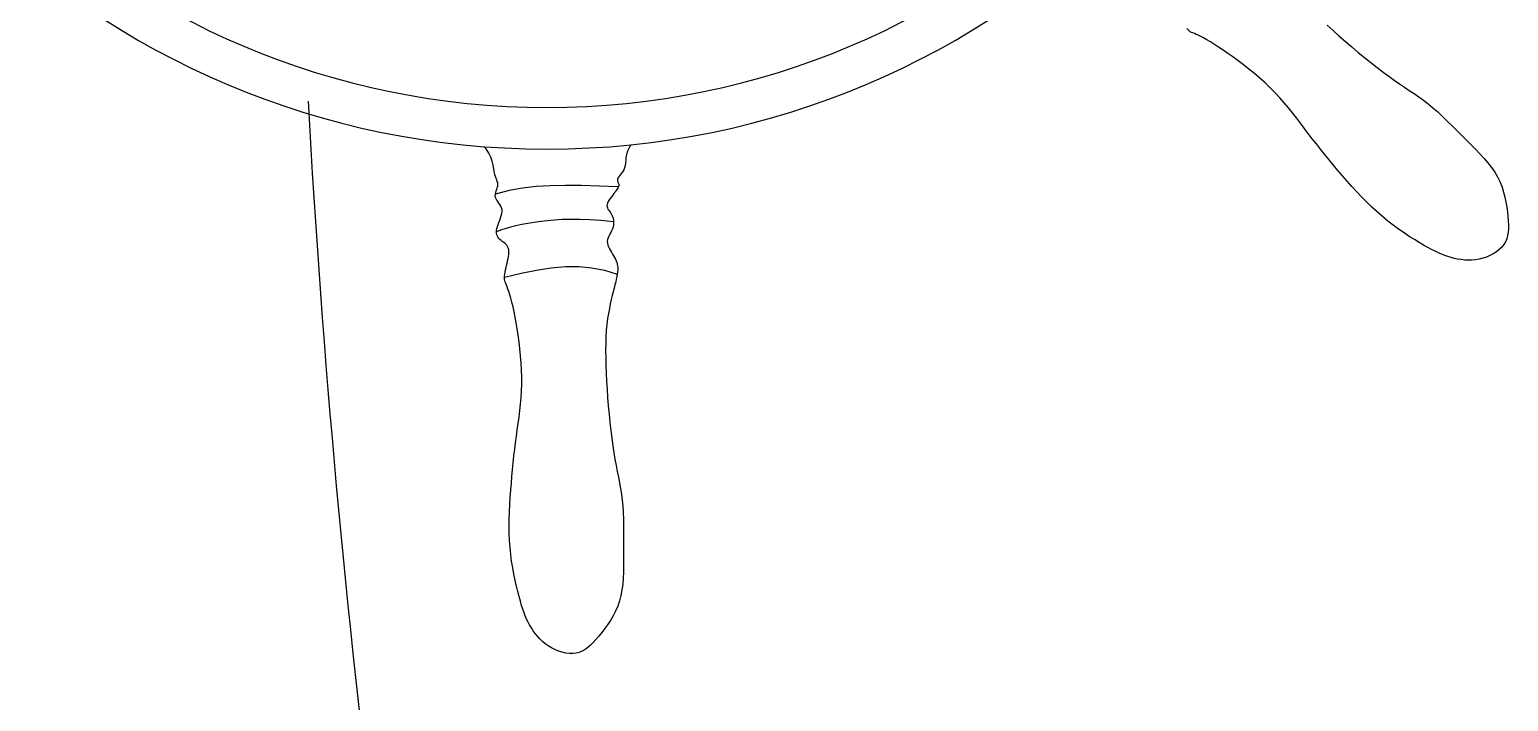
# Model space of a CAD drawing. Header units: millimetres. Extents: x -37 to 8970, y -2 to 4773.
# Drawn here: x 8507 to 8639.8, y 738.1 to 798.4 of the extents above; entities that cross this region are included whole.
import ezdxf

# ---------------------------------------------------------------- set-up
doc = ezdxf.new("R2010")
doc.units = ezdxf.units.MM

msp = doc.modelspace()

# ---------------------------------------------------------------- linework, layer by layer
at = {"color": 18, "true_color": 0x000000}
for p, q in [((8611.06, 798.42), (8610.95, 798.53)), ((8611.16, 798.32), (8611.06, 798.42)), ((8611.26, 798.25), (8611.16, 798.32)), ((8611.37, 798.19), (8611.26, 798.25)), ((8611.5, 798.14), (8611.37, 798.19)), ((8623.55, 798.83), (8624.09, 798.35)), ((8624.09, 798.35), (8624.64, 797.86)), ((8611.63, 798.08), (8611.5, 798.14)), ((8611.8, 798.01), (8611.63, 798.08)), ((8611.98, 797.93), (8611.8, 798.01)), ((8612.2, 797.82), (8611.98, 797.93)), ((8612.46, 797.69), (8612.2, 797.82)), ((8612.75, 797.53), (8612.46, 797.69)), ((8613.07, 797.34), (8612.75, 797.53)), ((8613.42, 797.12), (8613.07, 797.34)), ((8613.8, 796.88), (8613.42, 797.12)), ((8614.21, 796.61), (8613.8, 796.88)), ((8624.64, 797.86), (8625.2, 797.37)), ((8625.2, 797.37), (8625.77, 796.89)), ((8625.77, 796.89), (8626.34, 796.4)), ((8614.64, 796.31), (8614.21, 796.61)), ((8615.09, 795.99), (8614.64, 796.31)), ((8615.56, 795.64), (8615.09, 795.99)), ((8616.04, 795.28), (8615.56, 795.64)), ((8626.34, 796.4), (8626.91, 795.93)), ((8626.91, 795.93), (8627.48, 795.48)), ((8616.53, 794.89), (8616.04, 795.28)), ((8617.02, 794.49), (8616.53, 794.89)), ((8617.5, 794.07), (8617.02, 794.49)), ((8627.48, 795.48), (8628.03, 795.04)), ((8628.03, 795.04), (8628.57, 794.63)), ((8628.57, 794.63), (8629.08, 794.25)), ((8629.08, 794.25), (8629.58, 793.9)), ((8617.98, 793.65), (8617.5, 794.07)), ((8618.44, 793.21), (8617.98, 793.65)), ((8618.88, 792.77), (8618.44, 793.21)), ((8629.58, 793.9), (8630.05, 793.58)), ((8630.05, 793.58), (8630.5, 793.28)), ((8630.5, 793.28), (8630.93, 792.99)), ((8630.93, 792.99), (8631.36, 792.71)), ((8619.3, 792.32), (8618.88, 792.77)), ((8619.7, 791.87), (8619.3, 792.32)), ((8620.08, 791.42), (8619.7, 791.87)), ((8631.36, 792.71), (8631.78, 792.41)), ((8631.78, 792.41), (8632.2, 792.11)), ((8632.2, 792.11), (8632.62, 791.78)), ((8632.62, 791.78), (8633.05, 791.43)), ((8620.44, 790.96), (8620.08, 791.42)), ((8620.8, 790.51), (8620.44, 790.96)), ((8621.15, 790.04), (8620.8, 790.51)), ((8633.05, 791.43), (8633.48, 791.05)), ((8633.48, 791.05), (8633.91, 790.65)), ((8633.91, 790.65), (8634.34, 790.23)), ((8634.34, 790.23), (8634.77, 789.81)), ((8621.5, 789.58), (8621.15, 790.04)), ((8621.85, 789.12), (8621.5, 789.58)), ((8622.21, 788.65), (8621.85, 789.12)), ((8634.77, 789.81), (8635.2, 789.38)), ((8635.2, 789.38), (8635.63, 788.95)), ((8635.63, 788.95), (8636.06, 788.53)), ((8548.03, 787.73), (8547.83, 787.94)), ((8548.28, 787.36), (8548.03, 787.73)), ((8560.73, 787.54), (8560.63, 787.22)), ((8560.9, 787.89), (8560.73, 787.54)), ((8561.03, 788.11), (8560.9, 787.89)), ((8622.58, 788.18), (8622.21, 788.65)), ((8622.95, 787.71), (8622.58, 788.18)), ((8623.33, 787.23), (8622.95, 787.71)), ((8636.06, 788.53), (8636.47, 788.11)), ((8636.47, 788.11), (8636.88, 787.7)), ((8636.88, 787.7), (8637.27, 787.29)), ((8548.46, 786.98), (8548.28, 787.36)), ((8548.58, 786.62), (8548.46, 786.98)), ((8548.66, 786.27), (8548.58, 786.62)), ((8548.71, 785.95), (8548.66, 786.27)), ((8560.51, 786.23), (8560.46, 786.04)), ((8560.54, 786.44), (8560.51, 786.23)), ((8560.56, 786.68), (8560.54, 786.44)), ((8560.58, 786.93), (8560.56, 786.68)), ((8560.63, 787.22), (8560.58, 786.93)), ((8623.72, 786.76), (8623.33, 787.23)), ((8624.12, 786.28), (8623.72, 786.76)), ((8624.52, 785.8), (8624.12, 786.28)), ((8637.27, 787.29), (8637.64, 786.88)), ((8637.64, 786.88), (8637.99, 786.48)), ((8637.99, 786.48), (8638.32, 786.06)), ((8548.76, 785.67), (8548.71, 785.95)), ((8548.82, 785.43), (8548.76, 785.67)), ((8548.87, 785.24), (8548.82, 785.43)), ((8548.93, 785.07), (8548.87, 785.24)), ((8548.99, 784.94), (8548.93, 785.07)), ((8549.03, 784.82), (8548.99, 784.94)), ((8559.83, 785.01), (8559.82, 784.94)), ((8559.82, 784.94), (8559.82, 784.87)), ((8559.82, 784.87), (8559.84, 784.81)), ((8559.86, 785.1), (8559.83, 785.01)), ((8559.92, 785.19), (8559.86, 785.1)), ((8560, 785.3), (8559.92, 785.19)), ((8560.1, 785.42), (8560, 785.3)), ((8560.19, 785.55), (8560.1, 785.42)), ((8560.29, 785.7), (8560.19, 785.55)), ((8560.38, 785.86), (8560.29, 785.7)), ((8560.46, 786.04), (8560.38, 785.86)), ((8624.93, 785.32), (8624.52, 785.8)), ((8625.35, 784.84), (8624.93, 785.32)), ((8638.32, 786.06), (8638.61, 785.64)), ((8638.61, 785.64), (8638.86, 785.21)), ((8638.86, 785.21), (8639.08, 784.76)), ((8548.85, 783.52), (8548.86, 783.67)), ((8548.86, 783.67), (8548.89, 783.81)), ((8548.89, 783.81), (8548.94, 783.96)), ((8548.94, 783.96), (8548.99, 784.11)), ((8548.99, 784.11), (8549.03, 784.25)), ((8549.07, 784.71), (8549.03, 784.82)), ((8549.03, 784.25), (8549.07, 784.38)), ((8549.09, 784.61), (8549.07, 784.71)), ((8549.07, 784.38), (8549.09, 784.5)), ((8549.09, 784.5), (8549.09, 784.61)), ((8559.39, 783.58), (8559.28, 783.44)), ((8559.5, 783.72), (8559.39, 783.58)), ((8559.6, 783.85), (8559.5, 783.72)), ((8559.68, 783.97), (8559.6, 783.85)), ((8559.76, 784.08), (8559.68, 783.97)), ((8559.82, 784.18), (8559.76, 784.08)), ((8559.87, 784.28), (8559.82, 784.18)), ((8559.84, 784.81), (8559.86, 784.75)), ((8559.86, 784.75), (8559.89, 784.7)), ((8559.9, 784.36), (8559.87, 784.28)), ((8559.89, 784.7), (8559.92, 784.64)), ((8559.93, 784.44), (8559.9, 784.36)), ((8559.92, 784.64), (8559.93, 784.58)), ((8559.93, 784.58), (8559.94, 784.51)), ((8559.94, 784.51), (8559.93, 784.44)), ((8625.78, 784.36), (8625.35, 784.84)), ((8626.21, 783.88), (8625.78, 784.36)), ((8626.65, 783.41), (8626.21, 783.88)), ((8639.08, 784.76), (8639.26, 784.31)), ((8639.26, 784.31), (8639.4, 783.85)), ((8639.4, 783.85), (8639.52, 783.39)), ((8548.87, 783.38), (8548.85, 783.52)), ((8548.92, 783.25), (8548.87, 783.38)), ((8548.99, 783.12), (8548.92, 783.25)), ((8549.08, 783), (8548.99, 783.12)), ((8549.17, 782.87), (8549.08, 783)), ((8549.27, 782.74), (8549.17, 782.87)), ((8549.35, 782.6), (8549.27, 782.74)), ((8549.42, 782.45), (8549.35, 782.6)), ((8549.46, 782.29), (8549.42, 782.45)), ((8549.46, 782.12), (8549.46, 782.29)), ((8558.89, 782.75), (8558.87, 782.63)), ((8558.87, 782.63), (8558.89, 782.53)), ((8558.93, 782.87), (8558.89, 782.75)), ((8558.89, 782.53), (8558.92, 782.43)), ((8558.92, 782.43), (8558.97, 782.33)), ((8558.99, 783.01), (8558.93, 782.87)), ((8558.97, 782.33), (8559.04, 782.23)), ((8559.07, 783.15), (8558.99, 783.01)), ((8559.04, 782.23), (8559.11, 782.13)), ((8559.17, 783.29), (8559.07, 783.15)), ((8559.28, 783.44), (8559.17, 783.29)), ((8627.11, 782.95), (8626.65, 783.41)), ((8627.57, 782.5), (8627.11, 782.95)), ((8628.03, 782.07), (8627.57, 782.5)), ((8639.52, 783.39), (8639.61, 782.94)), ((8639.61, 782.94), (8639.69, 782.5)), ((8639.69, 782.5), (8639.74, 782.07)), ((8549.04, 780.76), (8549.1, 780.94)), ((8549.1, 780.94), (8549.17, 781.13)), ((8549.17, 781.13), (8549.25, 781.33)), ((8549.25, 781.33), (8549.32, 781.53)), ((8549.32, 781.53), (8549.38, 781.73)), ((8549.38, 781.73), (8549.43, 781.93)), ((8549.43, 781.93), (8549.46, 782.12)), ((8559.11, 782.13), (8559.18, 782.03)), ((8559.18, 782.03), (8559.25, 781.91)), ((8559.25, 781.91), (8559.31, 781.78)), ((8559.31, 781.78), (8559.37, 781.65)), ((8559.37, 781.65), (8559.42, 781.5)), ((8559.42, 781.5), (8559.45, 781.35)), ((8559.45, 781.35), (8559.47, 781.19)), ((8559.47, 781.03), (8559.45, 780.87)), ((8559.47, 781.19), (8559.47, 781.03)), ((8628.51, 781.65), (8628.03, 782.07)), ((8629, 781.25), (8628.51, 781.65)), ((8629.49, 780.88), (8629, 781.25)), ((8629.97, 780.52), (8629.49, 780.88)), ((8639.74, 782.07), (8639.78, 781.66)), ((8639.78, 781.66), (8639.81, 781.27)), ((8639.81, 781.27), (8639.83, 780.91)), ((8639.83, 780.91), (8639.83, 780.57)), ((8548.96, 780.28), (8548.97, 780.42)), ((8548.97, 780.14), (8548.96, 780.28)), ((8548.97, 780.42), (8548.99, 780.58)), ((8549, 780.02), (8548.97, 780.14)), ((8548.99, 780.58), (8549.04, 780.76)), ((8549.04, 779.9), (8549, 780.02)), ((8549.1, 779.79), (8549.04, 779.9)), ((8549.18, 779.69), (8549.1, 779.79)), ((8549.27, 779.6), (8549.18, 779.69)), ((8549.37, 779.52), (8549.27, 779.6)), ((8558.94, 779.59), (8558.91, 779.42)), ((8558.98, 779.75), (8558.94, 779.59)), ((8559.05, 779.91), (8558.98, 779.75)), ((8559.12, 780.07), (8559.05, 779.91)), ((8559.21, 780.23), (8559.12, 780.07)), ((8559.29, 780.39), (8559.21, 780.23)), ((8559.36, 780.55), (8559.29, 780.39)), ((8559.42, 780.71), (8559.36, 780.55)), ((8559.45, 780.87), (8559.42, 780.71)), ((8630.46, 780.19), (8629.97, 780.52)), ((8630.92, 779.88), (8630.46, 780.19)), ((8631.38, 779.6), (8630.92, 779.88)), ((8631.81, 779.34), (8631.38, 779.6)), ((8639.68, 779.66), (8639.57, 779.4)), ((8639.76, 779.95), (8639.68, 779.66)), ((8639.81, 780.25), (8639.76, 779.95)), ((8639.83, 780.57), (8639.81, 780.25)), ((8549.48, 779.43), (8549.37, 779.52)), ((8549.59, 779.35), (8549.48, 779.43)), ((8549.7, 779.27), (8549.59, 779.35)), ((8549.8, 779.17), (8549.7, 779.27)), ((8549.89, 779.08), (8549.8, 779.17)), ((8549.96, 778.97), (8549.89, 779.08)), ((8550.01, 778.85), (8549.96, 778.97)), ((8550.05, 778.71), (8550.01, 778.85)), ((8550.03, 778.06), (8550.05, 778.24)), ((8550.06, 778.57), (8550.05, 778.71)), ((8550.05, 778.24), (8550.07, 778.41)), ((8550.07, 778.41), (8550.06, 778.57)), ((8558.91, 779.42), (8558.93, 779.26)), ((8558.93, 779.26), (8558.96, 779.1)), ((8558.96, 779.1), (8559.02, 778.93)), ((8559.02, 778.93), (8559.1, 778.77)), ((8559.1, 778.77), (8559.19, 778.61)), ((8559.19, 778.61), (8559.28, 778.45)), ((8559.28, 778.45), (8559.38, 778.29)), ((8559.38, 778.29), (8559.47, 778.14)), ((8632.21, 779.1), (8631.81, 779.34)), ((8632.58, 778.89), (8632.21, 779.1)), ((8632.92, 778.71), (8632.58, 778.89)), ((8633.24, 778.54), (8632.92, 778.71)), ((8633.54, 778.4), (8633.24, 778.54)), ((8633.83, 778.27), (8633.54, 778.4)), ((8634.11, 778.16), (8633.83, 778.27)), ((8638.47, 778.31), (8638.17, 778.16)), ((8638.75, 778.49), (8638.47, 778.31)), ((8639.01, 778.69), (8638.75, 778.49)), ((8639.23, 778.91), (8639.01, 778.69)), ((8639.42, 779.15), (8639.23, 778.91)), ((8639.57, 779.4), (8639.42, 779.15)), ((8549.78, 776.86), (8549.82, 777.07)), ((8549.82, 777.07), (8549.87, 777.27)), ((8549.87, 777.27), (8549.92, 777.48)), ((8549.92, 777.48), (8549.96, 777.68)), ((8549.96, 777.68), (8550, 777.88)), ((8550, 777.88), (8550.03, 778.06)), ((8559.47, 778.14), (8559.56, 777.99)), ((8559.56, 777.99), (8559.63, 777.84)), ((8559.63, 777.84), (8559.7, 777.69)), ((8559.7, 777.69), (8559.75, 777.54)), ((8559.75, 777.54), (8559.79, 777.39)), ((8559.79, 777.39), (8559.82, 777.23)), ((8559.82, 777.23), (8559.84, 777.06)), ((8559.84, 777.06), (8559.84, 776.88)), ((8634.39, 778.06), (8634.11, 778.16)), ((8634.68, 777.98), (8634.39, 778.06)), ((8634.97, 777.9), (8634.68, 777.98)), ((8635.27, 777.84), (8634.97, 777.9)), ((8635.58, 777.79), (8635.27, 777.84)), ((8635.9, 777.75), (8635.58, 777.79)), ((8636.22, 777.74), (8635.9, 777.75)), ((8636.54, 777.74), (8636.22, 777.74)), ((8636.87, 777.77), (8636.54, 777.74)), ((8637.2, 777.83), (8636.87, 777.77)), ((8637.53, 777.91), (8637.2, 777.83)), ((8637.85, 778.02), (8637.53, 777.91)), ((8638.17, 778.16), (8637.85, 778.02)), ((8549.68, 776.15), (8549.69, 776.3)), ((8549.69, 776.01), (8549.68, 776.15)), ((8549.69, 776.3), (8549.71, 776.48)), ((8549.71, 775.88), (8549.69, 776.01)), ((8549.71, 776.48), (8549.74, 776.66)), ((8549.75, 775.76), (8549.71, 775.88)), ((8549.74, 776.66), (8549.78, 776.86)), ((8549.79, 775.64), (8549.75, 775.76)), ((8549.85, 775.5), (8549.79, 775.64)), ((8559.66, 775.79), (8559.59, 775.52)), ((8559.71, 776.04), (8559.66, 775.79)), ((8559.76, 776.27), (8559.71, 776.04)), ((8559.8, 776.49), (8559.76, 776.27)), ((8559.83, 776.69), (8559.8, 776.49)), ((8559.84, 776.88), (8559.83, 776.69)), ((8549.92, 775.34), (8549.85, 775.5)), ((8549.99, 775.14), (8549.92, 775.34)), ((8550.07, 774.92), (8549.99, 775.14)), ((8550.16, 774.64), (8550.07, 774.92)), ((8550.25, 774.32), (8550.16, 774.64)), ((8550.34, 773.96), (8550.25, 774.32)), ((8559.35, 774.57), (8559.26, 774.21)), ((8559.43, 774.91), (8559.35, 774.57)), ((8559.51, 775.22), (8559.43, 774.91)), ((8559.59, 775.52), (8559.51, 775.22)), ((8550.44, 773.55), (8550.34, 773.96)), ((8550.54, 773.11), (8550.44, 773.55)), ((8550.63, 772.63), (8550.54, 773.11)), ((8559.01, 772.96), (8558.93, 772.49)), ((8559.09, 773.41), (8559.01, 772.96)), ((8559.17, 773.82), (8559.09, 773.41)), ((8559.26, 774.21), (8559.17, 773.82)), ((8550.72, 772.12), (8550.63, 772.63)), ((8550.82, 771.58), (8550.72, 772.12)), ((8550.9, 771), (8550.82, 771.58)), ((8558.87, 771.98), (8558.82, 771.45)), ((8558.93, 772.49), (8558.87, 771.98)), ((8550.98, 770.4), (8550.9, 771)), ((8551.06, 769.78), (8550.98, 770.4)), ((8558.77, 770.27), (8558.76, 769.64)), ((8558.79, 770.87), (8558.77, 770.27)), ((8558.82, 771.45), (8558.79, 770.87)), ((8551.12, 769.15), (8551.06, 769.78)), ((8551.17, 768.52), (8551.12, 769.15)), ((8558.76, 769.64), (8558.77, 768.98)), ((8558.77, 768.98), (8558.79, 768.3)), ((8551.2, 767.88), (8551.17, 768.52)), ((8551.22, 767.24), (8551.2, 767.88)), ((8558.79, 768.3), (8558.81, 767.6)), ((8558.81, 767.6), (8558.85, 766.88)), ((8551.2, 766.01), (8551.22, 766.62)), ((8551.22, 766.62), (8551.22, 767.24)), ((8558.85, 766.88), (8558.89, 766.15)), ((8551.11, 764.82), (8551.17, 765.41)), ((8551.17, 765.41), (8551.2, 766.01)), ((8558.89, 766.15), (8558.94, 765.41)), ((8558.94, 765.41), (8559, 764.66)), ((8550.9, 763.09), (8550.98, 763.66)), ((8550.98, 763.66), (8551.05, 764.24)), ((8551.05, 764.24), (8551.11, 764.82)), ((8559, 764.66), (8559.07, 763.91)), ((8559.07, 763.91), (8559.14, 763.18)), ((8550.74, 761.94), (8550.82, 762.52)), ((8550.82, 762.52), (8550.9, 763.09)), ((8559.14, 763.18), (8559.21, 762.45)), ((8559.21, 762.45), (8559.3, 761.75)), ((8550.59, 760.76), (8550.66, 761.35)), ((8550.66, 761.35), (8550.74, 761.94)), ((8559.3, 761.75), (8559.39, 761.08)), ((8559.39, 761.08), (8559.48, 760.45)), ((8550.46, 759.56), (8550.52, 760.16)), ((8550.52, 760.16), (8550.59, 760.76)), ((8559.48, 760.45), (8559.59, 759.86)), ((8559.59, 759.86), (8559.69, 759.3)), ((8550.29, 757.71), (8550.34, 758.33)), ((8550.34, 758.33), (8550.39, 758.95)), ((8550.39, 758.95), (8550.46, 759.56)), ((8559.69, 759.3), (8559.8, 758.77)), ((8559.8, 758.77), (8559.9, 758.25)), ((8550.19, 756.44), (8550.24, 757.08)), ((8550.24, 757.08), (8550.29, 757.71)), ((8559.9, 758.25), (8560, 757.75)), ((8560, 757.75), (8560.09, 757.24)), ((8560.09, 757.24), (8560.17, 756.73)), ((8550.12, 755.15), (8550.15, 755.8)), ((8550.15, 755.8), (8550.19, 756.44)), ((8560.17, 756.73), (8560.24, 756.2)), ((8560.24, 756.2), (8560.29, 755.65)), ((8560.29, 755.65), (8560.32, 755.08)), ((8550.1, 754.51), (8550.12, 755.15)), ((8550.1, 753.86), (8550.1, 754.51)), ((8560.32, 755.08), (8560.35, 754.49)), ((8560.35, 754.49), (8560.36, 753.89)), ((8550.1, 753.22), (8550.1, 753.86)), ((8550.13, 752.58), (8550.1, 753.22)), ((8560.36, 753.89), (8560.37, 753.29)), ((8560.37, 753.29), (8560.37, 752.68)), ((8550.17, 751.95), (8550.13, 752.58)), ((8550.23, 751.32), (8550.17, 751.95)), ((8560.37, 752.68), (8560.37, 752.07)), ((8560.37, 752.07), (8560.37, 751.47)), ((8550.31, 750.71), (8550.23, 751.32)), ((8550.41, 750.12), (8550.31, 750.71)), ((8560.37, 750.88), (8560.36, 750.31)), ((8560.37, 751.47), (8560.37, 750.88)), ((8550.51, 749.54), (8550.41, 750.12)), ((8550.63, 748.99), (8550.51, 749.54)), ((8560.33, 749.19), (8560.29, 748.65)), ((8560.35, 749.74), (8560.33, 749.19)), ((8560.36, 750.31), (8560.35, 749.74)), ((8550.74, 748.47), (8550.63, 748.99)), ((8550.86, 747.98), (8550.74, 748.47)), ((8550.98, 747.53), (8550.86, 747.98)), ((8560.22, 748.13), (8560.13, 747.63)), ((8560.29, 748.65), (8560.22, 748.13)), ((8551.1, 747.12), (8550.98, 747.53)), ((8551.21, 746.75), (8551.1, 747.12)), ((8551.31, 746.41), (8551.21, 746.75)), ((8551.43, 746.09), (8551.31, 746.41)), ((8559.84, 746.68), (8559.65, 746.23)), ((8560, 747.14), (8559.84, 746.68)), ((8560.13, 747.63), (8560, 747.14)), ((8551.54, 745.8), (8551.43, 746.09)), ((8551.66, 745.52), (8551.54, 745.8)), ((8551.79, 745.25), (8551.66, 745.52)), ((8551.93, 744.99), (8551.79, 745.25)), ((8559.19, 745.39), (8558.93, 745.01)), ((8559.43, 745.8), (8559.19, 745.39)), ((8559.65, 746.23), (8559.43, 745.8)), ((8552.09, 744.73), (8551.93, 744.99)), ((8552.25, 744.47), (8552.09, 744.73)), ((8552.44, 744.21), (8552.25, 744.47)), ((8552.64, 743.97), (8552.44, 744.21)), ((8552.85, 743.73), (8552.64, 743.97)), ((8553.08, 743.51), (8552.85, 743.73)), ((8557.89, 743.69), (8557.65, 743.42)), ((8558.15, 743.98), (8557.89, 743.69)), ((8558.41, 744.3), (8558.15, 743.98)), ((8558.67, 744.64), (8558.41, 744.3)), ((8558.93, 745.01), (8558.67, 744.64)), ((8553.34, 743.29), (8553.08, 743.51)), ((8553.61, 743.1), (8553.34, 743.29)), ((8553.9, 742.93), (8553.61, 743.1)), ((8554.21, 742.77), (8553.9, 742.93)), ((8554.53, 742.65), (8554.21, 742.77)), ((8554.85, 742.54), (8554.53, 742.65)), ((8555.18, 742.47), (8554.85, 742.54)), ((8555.5, 742.43), (8555.18, 742.47)), ((8555.81, 742.43), (8555.5, 742.43)), ((8556.11, 742.46), (8555.81, 742.43)), ((8556.39, 742.53), (8556.11, 742.46)), ((8556.66, 742.64), (8556.39, 742.53)), ((8556.92, 742.79), (8556.66, 742.64)), ((8557.16, 742.97), (8556.92, 742.79)), ((8557.41, 743.18), (8557.16, 742.97)), ((8557.65, 743.42), (8557.41, 743.18))]:
    msp.add_line(p, q, dxfattribs=at)
for points in [[(8559.89, 784.32), (8558.17, 784.39), (8556.59, 784.44), (8555.15, 784.46), (8553.79, 784.43), (8552.52, 784.36), (8551.28, 784.21), (8550.08, 783.99), (8548.86, 783.67)], [(8559.47, 781.19), (8558.33, 781.29), (8557.32, 781.36), (8556.42, 781.39), (8555.6, 781.4), (8554.86, 781.38), (8554.18, 781.34), (8553.55, 781.28), (8552.94, 781.21), (8552.35, 781.13), (8551.78, 781.04), (8551.23, 780.94), (8550.7, 780.82), (8550.21, 780.7), (8549.75, 780.57), (8549.33, 780.43), (8548.96, 780.28)], [(8549.69, 776.22), (8551.17, 776.57), (8552.56, 776.85), (8553.88, 777.05), (8555.14, 777.16), (8556.34, 777.16), (8557.51, 777.06), (8558.66, 776.84), (8559.8, 776.49)]]:
    msp.add_lwpolyline(points, dxfattribs=at)
for centre, major_axis, start_param, end_param in [((8553.48, 861.37), (-52.08, 52.08), 3.926991, 10.210176), ((8553.48, 861.37), (-49.44, 49.44), 3.926991, 10.210176), ((9502.15, 846.02), (-687.04, 687.04), 0.841002, 0.98352)]:
    msp.add_ellipse(centre, major_axis=major_axis, ratio=1, start_param=start_param, end_param=end_param, dxfattribs=at)

doc.saveas('drawing.dxf')
